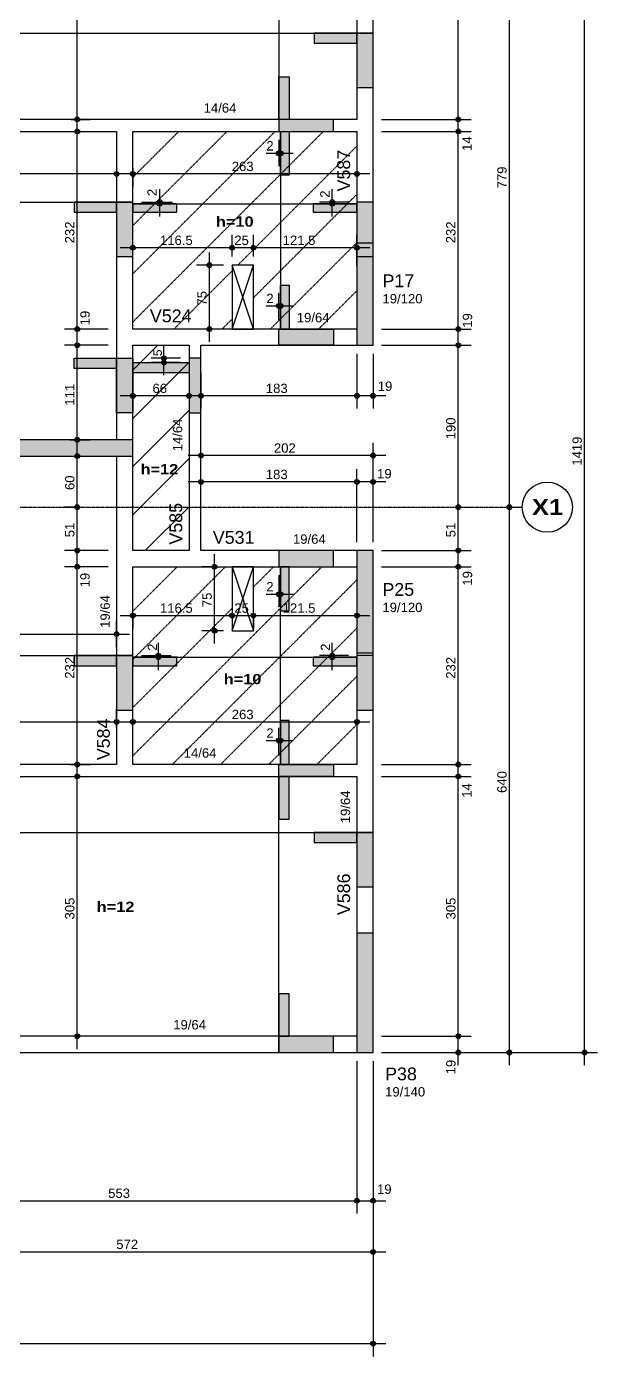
# Model space of a CAD drawing. Extents: x 0 to 7795, y 0 to 4205.
# Drawn here: x 4922 to 5592, y 1610 to 3171 of the extents above; entities that cross this region are included whole.
import ezdxf

# ---------------------------------------------------------------- set-up
doc = ezdxf.new("R2010")
doc.units = 0
doc.header["$MEASUREMENT"] = 0
doc.linetypes.add('ESTILO_TQS_0001', pattern=[1, 0.7, -0.3])
doc.linetypes.add('ESTILO_TQS_0007', pattern=[2.1, 1.5, -0.2, 0.2, -0.2])
for name, color, linetype in [('MTH-230', 1, 'CONTINUOUS'), ('MTH-COTAS7', 31, 'CONTINUOUS'), ('MTH-DIM-PILAR', 3, 'CONTINUOUS'), ('MTH-DIM-VIGA', 3, 'CONTINUOUS'), ('MTH-EIXO-214', 4, 'CONTINUOUS'), ('MTH-EIXO-215', 1, 'CONTINUOUS'), ('MTH-FACE-VIGA', 7, 'CONTINUOUS'), ('MTH-LINHA-SEÇÃO', 16, 'CONTINUOUS'), ('MTH-PILAR-SEGUE', 5, 'CONTINUOUS'), ('MTH-SIMB_COTA', 3, 'CONTINUOUS'), ('MTH-SOMBRA21', 150, 'CONTINUOUS'), ('MTH-SOMBRA25', 253, 'CONTINUOUS'), ('MTH-TIT1-VIGA', 5, 'CONTINUOUS'), ('MTH-TRACEJADO-216', 1, 'CONTINUOUS'), ('MTH-TXT-NEGRITO', 5, 'CONTINUOUS')]:
    doc.layers.add(name, color=color, linetype=linetype)
doc.styles.add('TQS_ARIAL', font='arial.ttf')
doc.styles.add('TQS_ARIAL_BLACK', font='ariblk.ttf')

msp = doc.modelspace()

# ---------------------------------------------------------------- linework, layer by layer
at = {"layer": 'MTH-230', "linetype": 'Continuous'}
for p, q in [((5163.011366, 2816.135401), (5188.011366, 2891.135401)), ((5188.011366, 2816.135401), (5163.011366, 2891.135401)), ((5163.011366, 2537.135499), (5188.011434, 2462.135499)), ((5163.011366, 2462.135499), (5188.011434, 2537.135498))]:
    msp.add_line(p, q, dxfattribs=at)
msp.add_circle((5532.930245, 2607.135465), 29.418879, dxfattribs=at)
at = {"layer": 'MTH-COTAS7', "linetype": 'Continuous'}
for p, q in [((5488.511366, 2592.135465), (5488.511366, 3401.1355)), ((5576.757106, 1952.135502), (5576.757106, 3401.1355)), ((4981.296887, 3047.1355), (4981.296887, 3382.135501)), ((5428.511366, 3047.1355), (5428.511366, 3382.135501)), ((5428.511366, 3033.1355), (5428.511366, 3077.1355)), ((4974.19331, 3062.1355), (4996.296887, 3062.1355)), ((4981.296887, 2801.135501), (4981.296887, 3063.1355)), ((5338.511366, 3062.1355), (5443.511366, 3062.1355)), ((5338.511366, 3062.1355), (5443.511366, 3062.1355)), ((5428.511366, 2801.135501), (5428.511366, 3063.1355)), ((4986.511364, 3048.1355), (4996.296887, 3048.1355)), ((5338.511366, 3048.1355), (5443.511366, 3048.1355)), ((5338.511366, 3048.1355), (5443.511366, 3048.1355)), ((5217.847112, 3038.1355), (5217.847112, 3007.3855)), ((5219.847112, 3038.1355), (5219.847112, 3007.3855)), ((5027.511361, 3012.568226), (5027.511361, 2983.232143)), ((5202.847112, 3022.3855), (5234.847112, 3022.3855)), ((5042.511361, 2998.232143), (4633.515894, 2998.232143)), ((5324.511366, 2998.232143), (5031.511362, 2998.232143)), ((5046.511362, 3005.209208), (5046.511362, 2983.232143)), ((5309.511366, 3006.466869), (5309.511366, 2983.232143)), ((5078.138256, 2948.230509), (5078.138256, 2980.230509)), ((5280.561057, 2948.230509), (5280.561057, 2980.230509)), ((5056.511362, 2965.230509), (5093.138256, 2965.230509)), ((5056.511362, 2963.230509), (5093.138256, 2963.230509)), ((5299.511366, 2965.230509), (5265.561057, 2965.230509)), ((5299.511366, 2963.230509), (5265.561057, 2963.230509)), ((5046.511362, 2911.230509), (5046.511362, 2926.533561)), ((5163.011364, 2901.135495), (5163.011364, 2926.533561)), ((5163.011364, 2901.135495), (5163.011364, 2926.533561)), ((5188.011378, 2901.135495), (5188.011378, 2926.533561)), ((5188.011378, 2901.135495), (5188.011378, 2926.533561)), ((5309.511366, 2890.565791), (5309.511366, 2926.533561)), ((5178.011364, 2911.533561), (5031.511362, 2911.533561)), ((5136.395649, 2801.135501), (5136.395649, 2906.135495)), ((5203.011378, 2911.533561), (5148.011364, 2911.533561)), ((5324.511366, 2911.533561), (5173.011378, 2911.533561)), ((5153.011364, 2891.135495), (5121.395649, 2891.135495)), ((5217.847112, 2826.135501), (5217.847112, 2858.280301)), ((5219.847112, 2826.135501), (5219.847112, 2858.280301)), ((5202.847112, 2843.280301), (5234.847112, 2843.280301)), ((4981.296887, 2782.135501), (4981.296887, 2831.135501)), ((5428.511366, 2782.135501), (5428.511366, 2831.135501)), ((5017.511362, 2816.135501), (4966.296887, 2816.135501)), ((5017.511362, 2816.135501), (4966.296887, 2816.135501)), ((4981.296887, 2671.135503), (4981.296887, 2812.135501)), ((5135.522991, 2816.135501), (5121.395649, 2816.135501)), ((5338.511366, 2816.135501), (5443.511366, 2816.135501)), ((5338.511366, 2816.135501), (5443.511366, 2816.135501)), ((5428.511366, 2592.135465), (5428.511366, 2812.135501)), ((5017.511362, 2797.135501), (4966.296887, 2797.135501)), ((5017.511362, 2797.135501), (4966.296887, 2797.135501)), ((5083.072998, 2761.912697), (5083.072998, 2796.912697)), ((5338.511366, 2797.135501), (5443.511366, 2797.135501)), ((5338.511366, 2797.135501), (5443.511366, 2797.135501)), ((5102.511366, 2781.912697), (5068.072998, 2781.912697)), ((5309.511366, 2787.135501), (5309.511366, 2722.75702)), ((5328.511366, 2787.135501), (5328.511366, 2722.75702)), ((5102.511366, 2776.912697), (5068.072998, 2776.912697)), ((5126.511366, 2764.81614), (5126.511366, 2722.75702)), ((5309.511366, 2777.135501), (5309.511366, 2722.75702)), ((5127.511366, 2737.75702), (5031.511362, 2737.75702)), ((5046.511362, 2737.846859), (5046.511362, 2722.75702)), ((5324.511366, 2737.75702), (5111.511366, 2737.75702)), ((5112.511366, 2740.018856), (5112.511366, 2722.75702)), ((5343.511366, 2737.75702), (5294.511366, 2737.75702)), ((4972.576889, 2686.135503), (4996.296887, 2686.135503)), ((4981.296887, 2592.135465), (4981.296887, 2682.135503)), ((5126.511366, 2661.744112), (5126.511366, 2682.734436)), ((5328.511366, 2576.135501), (5328.511366, 2682.734436)), ((4972.742951, 2667.135503), (4996.296887, 2667.135503)), ((5343.511366, 2667.734436), (5111.511366, 2667.734436)), ((5126.511366, 2617.135465), (5126.511366, 2651.744112)), ((5309.511366, 2576.135501), (5309.511366, 2651.744112)), ((5309.511366, 2566.135501), (5309.511366, 2651.744112)), ((5328.511366, 2566.135501), (5328.511366, 2651.744112)), ((4981.296887, 2541.135501), (4981.296887, 2622.135465)), ((5324.511366, 2636.744112), (5111.511366, 2636.744112)), ((5343.511366, 2636.744112), (5294.511366, 2636.744112)), ((5428.511366, 2541.135501), (5428.511366, 2622.135465)), ((5488.511366, 1952.135502), (5488.511366, 2622.135465)), ((4984.173146, 2607.135465), (4966.296887, 2607.135465)), ((4984.173146, 2607.135465), (4966.296887, 2607.135465)), ((5429.759404, 2607.135465), (5443.511366, 2607.135465)), ((5429.759404, 2607.135465), (5443.511366, 2607.135465)), ((5489.759404, 2607.135465), (5503.511366, 2607.135465)), ((5490.732468, 2607.135465), (5503.511366, 2607.135465)), ((4981.296887, 2522.135501), (4981.296887, 2571.135501)), ((5428.511366, 2522.135501), (5428.511366, 2571.135501)), ((5017.511362, 2556.135501), (4966.296887, 2556.135501)), ((5017.511362, 2556.135501), (4966.296887, 2556.135501)), ((4981.296887, 2290.135499), (4981.296887, 2552.135501)), ((5142.458234, 2447.135499), (5142.458234, 2552.135501)), ((5338.511366, 2556.135501), (5443.511366, 2556.135501)), ((5338.511366, 2556.135501), (5443.511366, 2556.135501)), ((5428.511366, 2290.135499), (5428.511366, 2552.135501)), ((5017.511362, 2537.135501), (4966.296887, 2537.135501)), ((5017.511362, 2537.135501), (4966.296887, 2537.135501)), ((5139.984676, 2537.135501), (5127.458234, 2537.135501)), ((5338.511366, 2537.135501), (5443.511366, 2537.135501)), ((5338.511366, 2537.135501), (5443.511366, 2537.135501)), ((5217.847112, 2527.135501), (5217.847112, 2489.958102)), ((5219.847112, 2527.135501), (5219.847112, 2489.958102)), ((5202.847112, 2504.958102), (5234.847112, 2504.958102)), ((5163.011366, 2489.635499), (5163.011366, 2464.851799)), ((5163.011366, 2489.635499), (5163.011366, 2464.851799)), ((5309.511366, 2482.843499), (5309.511366, 2464.851799)), ((5027.511361, 2442.991494), (5027.511361, 2473.127822)), ((5031.511361, 2479.851799), (5178.011366, 2479.851799)), ((5046.511361, 2478.932403), (5046.511361, 2464.851799)), ((5148.011366, 2479.851799), (5203.011434, 2479.851799)), ((5173.011434, 2479.851799), (5324.511366, 2479.851799)), ((5188.011434, 2478.486152), (5188.011434, 2464.851799)), ((5188.011434, 2478.486152), (5188.011434, 2464.851799)), ((4741.511366, 2458.127822), (5042.511361, 2458.127822)), ((5153.011366, 2462.135499), (5127.458234, 2462.135499)), ((5076.497581, 2415.991494), (5076.497581, 2447.991494)), ((5280.55926, 2415.991494), (5280.55926, 2447.991494)), ((5056.511361, 2432.991494), (5091.497581, 2432.991494)), ((5056.511362, 2430.991494), (5091.497581, 2430.991494)), ((5299.511366, 2432.991494), (5265.55926, 2432.991494)), ((5299.511366, 2430.991494), (5265.55926, 2430.991494)), ((5027.511361, 2348.493296), (5027.511361, 2370.038858)), ((5046.511361, 2347.971278), (5046.511361, 2370.038858)), ((5309.511366, 2358.991494), (5309.511366, 2340.038858)), ((4633.515894, 2355.038858), (5042.511361, 2355.038858)), ((5031.511361, 2355.038858), (5324.511366, 2355.038858)), ((5217.847112, 2315.135501), (5217.847112, 2348.135745)), ((5219.847112, 2315.135501), (5219.847112, 2348.135745)), ((5202.847112, 2333.135745), (5234.847112, 2333.135745)), ((5428.511366, 2276.135499), (5428.511366, 2320.135499)), ((4972.788171, 2305.135499), (4996.296887, 2305.135499)), ((4981.296887, 1971.135501), (4981.296887, 2306.135499)), ((5338.511366, 2305.135499), (5443.511366, 2305.135499)), ((5338.511366, 2305.135499), (5443.511366, 2305.135499)), ((5428.511366, 1971.135501), (5428.511366, 2306.135499)), ((5338.511366, 2291.135499), (5443.511366, 2291.135499)), ((5338.511366, 2291.135499), (5443.511366, 2291.135499)), ((5428.511366, 1952.135502), (5428.511366, 2001.135501)), ((5338.511366, 1986.135501), (5443.511366, 1986.135501)), ((5338.511366, 1986.135501), (5443.511366, 1986.135501)), ((5338.511366, 1967.135502), (5443.511366, 1967.135502)), ((5338.511366, 1967.135502), (5503.511366, 1967.135502)), ((5338.511366, 1967.135502), (5591.757106, 1967.135502)), ((5309.511366, 1957.135501), (5309.511366, 1778.135501)), ((5309.511366, 1957.135501), (5309.511366, 1778.135501)), ((5328.511366, 1957.135502), (5328.511366, 1778.135501)), ((5328.511366, 1957.135502), (5328.511366, 1718.135501)), ((5328.511366, 1947.135502), (5328.511366, 1610.451785)), ((4741.511366, 1793.135501), (5324.511366, 1793.135501)), ((5294.511366, 1793.135501), (5343.511366, 1793.135501)), ((4741.511366, 1733.135501), (5343.511366, 1733.135501)), ((561.511366, 1625.451785), (5343.511366, 1625.451785))]:
    msp.add_line(p, q, dxfattribs=at)
at = {"layer": 'MTH-EIXO-214', "linetype": 'ESTILO_TQS_0007'}
msp.add_line((401.511366, 2607.135465), (5503.511366, 2607.135465), dxfattribs=at)
at = {"layer": 'MTH-EIXO-215', "linetype": 'Continuous'}
for p, q in [((5046.511361, 2767.898812), (5075.74805, 2797.135501)), ((5046.511361, 2711.330269), (5112.511366, 2777.330274)), ((5046.511361, 2654.761727), (5112.511366, 2720.761732)), ((5046.511361, 2598.193184), (5112.511366, 2664.193189)), ((5061.02222, 2556.135501), (5112.511366, 2607.624647))]:
    msp.add_line(p, q, dxfattribs=at)
at = {"layer": 'MTH-FACE-VIGA', "linetype": 'Continuous'}
for points in [[(5309.511366, 3246.1355), (5309.511366, 3062.1355)], [(5328.511366, 3055.1355), (5328.511366, 3246.1355)], [(5309.511366, 3062.1355), (4648.515894, 3062.1355)], [(4629.515894, 3048.1355), (4925.511366, 3048.1355)], [(4925.511366, 3048.1355), (5027.511361, 3048.1355)], [(5027.511361, 3048.1355), (5027.511361, 2806.635501)], [(5046.511361, 2816.135501), (5046.511361, 3048.1355)], [(5046.511361, 3048.1355), (5309.511366, 3048.1355)], [(5309.511366, 3048.1355), (5309.511366, 2917.135501)], [(5328.511366, 2917.135501), (5328.511366, 3055.1355)], [(5163.011366, 2816.135401), (5188.011366, 2816.135401), (5188.011366, 2891.135401), (5163.011366, 2891.135401), (5163.011366, 2816.135401)], [(5119.511366, 2816.135501), (5046.511361, 2816.135501)], [(5309.511366, 2816.135501), (5119.511366, 2816.135501)], [(5027.511361, 2806.635501), (5027.511361, 2686.1355)], [(5046.511361, 2797.135501), (5112.511366, 2797.135501)], [(5046.511361, 2686.1355), (5046.511361, 2797.135501)], [(5112.511366, 2797.135501), (5112.511366, 2556.135501)], [(5126.511366, 2797.135501), (5309.511366, 2797.135501)], [(5126.511366, 2556.135501), (5126.511366, 2797.135501)], [(5027.511361, 2667.1355), (5027.511361, 2546.635501)], [(5046.511361, 2556.135501), (5046.511361, 2667.1355)], [(5027.511361, 2546.635501), (5027.511361, 2305.135499)], [(5112.511366, 2556.135501), (5046.511361, 2556.135501)], [(5309.511366, 2556.135501), (5126.511366, 2556.135501)], [(5046.511361, 2537.135501), (5119.511366, 2537.135501)], [(5046.511361, 2305.135499), (5046.511361, 2537.135501)], [(5119.511366, 2537.135501), (5309.511366, 2537.135501)], [(5163.011366, 2537.135499), (5163.011366, 2462.135499), (5188.011434, 2462.135499), (5188.011434, 2537.135498), (5163.011366, 2537.135499)], [(5309.511366, 2436.135501), (5309.511366, 2305.135499)], [(5328.511366, 2298.135499), (5328.511366, 2436.135501)], [(4925.511366, 2305.135499), (4629.515894, 2305.135499)], [(5027.511361, 2305.135499), (4925.511366, 2305.135499)], [(5309.511366, 2305.135499), (5046.511361, 2305.135499)], [(5328.511366, 2107.135502), (5328.511366, 2298.135499)], [(4648.515894, 2291.135499), (5309.511366, 2291.135499)], [(5309.511366, 2291.135499), (5309.511366, 2107.135502)], [(5309.511366, 1986.135501), (4648.515894, 1986.135501)], [(4648.511365, 1967.135501), (4925.511366, 1967.135501)], [(4925.511366, 1967.135501), (5309.511366, 1967.135501)]]:
    msp.add_lwpolyline(points, dxfattribs=at)
at = {"layer": 'MTH-LINHA-SEÇÃO', "linetype": 'Continuous'}
for p, q in [((5217.847112, 3386.135501), (5217.847112, 3048.1355)), ((4354.512171, 3163.511837), (5328.511366, 3163.511837)), ((5219.847112, 3048.1355), (5219.847112, 2816.135501)), ((4304.512172, 2965.230509), (5046.511362, 2965.230509)), ((5046.511362, 2963.230509), (5309.511366, 2963.230509)), ((5219.847112, 2305.135501), (5219.847112, 2537.135501)), ((4304.512172, 2432.991494), (5046.511362, 2432.991494)), ((5046.511362, 2430.991494), (5309.511366, 2430.991494)), ((5217.847112, 1967.135501), (5217.847112, 2305.135501)), ((4354.512171, 2225.492328), (5328.511366, 2225.492328))]:
    msp.add_line(p, q, dxfattribs=at)
for points in [[(5309.511366, 3163.511837), (5259.511366, 3163.511837), (5259.511366, 3151.511837), (5309.511366, 3151.511837), (5309.511366, 3163.511837)], [(5328.511366, 3163.511837), (5309.511366, 3163.511837), (5309.511366, 3099.511837), (5328.511366, 3099.511837), (5328.511366, 3163.511837)], [(5217.847112, 3062.1355), (5217.847112, 3112.1355), (5229.847112, 3112.1355), (5229.847112, 3062.1355), (5217.847112, 3062.1355)], [(5281.847112, 3062.1355), (5217.847112, 3062.1355), (5217.847112, 3048.1355), (5281.847112, 3048.1355), (5281.847112, 3062.1355)], [(5219.847112, 2996.6355), (5219.847112, 3048.1355), (5229.847112, 3048.1355), (5229.847112, 2996.6355), (5219.847112, 2996.6355)], [(5027.511362, 2965.230509), (4977.511362, 2965.230509), (4977.511362, 2953.230509), (5027.511362, 2953.230509), (5027.511362, 2965.230509)], [(5046.511362, 2965.230509), (5027.511362, 2965.230509), (5027.511362, 2901.230509), (5046.511362, 2901.230509), (5046.511362, 2965.230509)], [(5098.011362, 2963.230509), (5046.511362, 2963.230509), (5046.511362, 2953.230509), (5098.011362, 2953.230509), (5098.011362, 2963.230509)], [(5309.511366, 2963.230509), (5258.011366, 2963.230509), (5258.011366, 2953.230509), (5309.511366, 2953.230509), (5309.511366, 2963.230509)], [(5328.511366, 2965.230509), (5309.511366, 2965.230509), (5309.511366, 2901.230509), (5328.511366, 2901.230509), (5328.511366, 2965.230509)], [(5219.847112, 2816.135501), (5219.847112, 2867.635501), (5229.847112, 2867.635501), (5229.847112, 2816.135501), (5219.847112, 2816.135501)], [(5217.847112, 2797.135501), (5217.847112, 2816.135501), (5281.847112, 2816.135501), (5281.847112, 2797.135501), (5217.847112, 2797.135501)], [(4977.511361, 2781.912697), (5027.511361, 2781.912697), (5027.511361, 2769.912697), (4977.511361, 2769.912697), (4977.511361, 2781.912697)], [(5027.511361, 2781.912697), (5046.511361, 2781.912697), (5046.511361, 2717.912697), (5027.511361, 2717.912697), (5027.511361, 2781.912697)], [(5126.511361, 2717.912697), (5126.511361, 2781.912697), (5112.511361, 2781.912697), (5112.511361, 2717.912697), (5126.511361, 2717.912697)], [(5046.511361, 2776.912697), (5112.511361, 2776.912697), (5112.511361, 2764.912697), (5046.511361, 2764.912697), (5046.511361, 2776.912697)], [(5217.847112, 2556.135501), (5217.847112, 2537.135501), (5281.847112, 2537.135501), (5281.847112, 2556.135501), (5217.847112, 2556.135501)], [(5219.847112, 2537.135501), (5219.847112, 2485.635501), (5229.847112, 2485.635501), (5229.847112, 2537.135501), (5219.847112, 2537.135501)], [(5027.511362, 2432.991494), (4977.511362, 2432.991494), (4977.511362, 2420.991494), (5027.511362, 2420.991494), (5027.511362, 2432.991494)], [(5046.511362, 2432.991494), (5027.511362, 2432.991494), (5027.511362, 2368.991494), (5046.511362, 2368.991494), (5046.511362, 2432.991494)], [(5098.011362, 2430.991494), (5046.511362, 2430.991494), (5046.511362, 2420.991494), (5098.011362, 2420.991494), (5098.011362, 2430.991494)], [(5309.511366, 2430.991494), (5258.011366, 2430.991494), (5258.011366, 2420.991494), (5309.511366, 2420.991494), (5309.511366, 2430.991494)], [(5328.511366, 2432.991494), (5309.511366, 2432.991494), (5309.511366, 2368.991494), (5328.511366, 2368.991494), (5328.511366, 2432.991494)], [(5219.847112, 2356.635501), (5219.847112, 2305.135501), (5229.847112, 2305.135501), (5229.847112, 2356.635501), (5219.847112, 2356.635501)], [(5281.847112, 2291.135501), (5217.847112, 2291.135501), (5217.847112, 2305.135501), (5281.847112, 2305.135501), (5281.847112, 2291.135501)], [(5217.847112, 2291.135501), (5217.847112, 2241.135501), (5229.847112, 2241.135501), (5229.847112, 2291.135501), (5217.847112, 2291.135501)], [(5309.511366, 2225.492328), (5259.511366, 2225.492328), (5259.511366, 2213.492328), (5309.511366, 2213.492328), (5309.511366, 2225.492328)], [(5328.511366, 2225.492328), (5309.511366, 2225.492328), (5309.511366, 2161.492328), (5328.511366, 2161.492328), (5328.511366, 2225.492328)], [(5217.847112, 2036.135501), (5217.847112, 1986.135501), (5229.847112, 1986.135501), (5229.847112, 2036.135501), (5217.847112, 2036.135501)], [(5217.847112, 1986.135501), (5217.847112, 1967.135501), (5281.847112, 1967.135501), (5281.847112, 1986.135501), (5217.847112, 1986.135501)]]:
    msp.add_lwpolyline(points, dxfattribs=at)
at = {"layer": 'MTH-PILAR-SEGUE', "linetype": 'Continuous'}
for points in [[(5309.511366, 2797.135501), (5328.511366, 2797.135501), (5328.511366, 2917.135501), (5309.511366, 2917.135501), (5309.511366, 2797.135501)], [(5046.511366, 2667.1355), (5046.511366, 2686.1355), (4806.511366, 2686.1355), (4806.511366, 2667.1355), (5046.511366, 2667.1355)], [(5309.511366, 2436.135501), (5328.511366, 2436.135501), (5328.511366, 2556.135501), (5309.511366, 2556.135501), (5309.511366, 2436.135501)], [(5309.511366, 1967.135502), (5328.511366, 1967.135502), (5328.511366, 2107.135502), (5309.511366, 2107.135502), (5309.511366, 1967.135502)]]:
    msp.add_lwpolyline(points, dxfattribs=at)
at = {"layer": 'MTH-SIMB_COTA', "linetype": 'Continuous'}
for centre, radius in [((4981.296887, 3062.1355), 2.8), ((4981.296887, 3062.1355), 1.4), ((5428.511366, 3062.1355), 2.8), ((5428.511366, 3062.1355), 2.8), ((5428.511366, 3062.1355), 1.4), ((5428.511366, 3062.1355), 1.4), ((4981.296887, 3048.1355), 2.8), ((4981.296887, 3048.1355), 1.4), ((5428.511366, 3048.1355), 2.8), ((5428.511366, 3048.1355), 2.8), ((5428.511366, 3048.1355), 1.4), ((5428.511366, 3048.1355), 1.4), ((5217.847112, 3022.3855), 2.8), ((5217.847112, 3022.3855), 1.4), ((5219.847112, 3022.3855), 2.8), ((5219.847112, 3022.3855), 1.4), ((5027.511361, 2998.232143), 2.8), ((5027.511361, 2998.232143), 1.4), ((5046.511362, 2998.232143), 2.8), ((5046.511362, 2998.232143), 1.4), ((5309.511366, 2998.232143), 2.8), ((5309.511366, 2998.232143), 1.4), ((5078.138256, 2965.230509), 2.8), ((5078.138256, 2963.230509), 2.8), ((5078.138256, 2965.230509), 1.4), ((5280.561057, 2965.230509), 2.8), ((5280.561057, 2963.230509), 2.8), ((5280.561057, 2965.230509), 1.4), ((5078.138256, 2963.230509), 1.4), ((5280.561057, 2963.230509), 1.4), ((5046.511362, 2911.533561), 2.8), ((5046.511362, 2911.533561), 1.4), ((5163.011364, 2911.533561), 2.8), ((5163.011364, 2911.533561), 2.8), ((5163.011364, 2911.533561), 1.4), ((5163.011364, 2911.533561), 1.4), ((5188.011378, 2911.533561), 2.8), ((5188.011378, 2911.533561), 2.8), ((5188.011378, 2911.533561), 1.4), ((5188.011378, 2911.533561), 1.4), ((5309.511366, 2911.533561), 2.8), ((5309.511366, 2911.533561), 1.4), ((5136.395649, 2891.135495), 2.8), ((5136.395649, 2891.135495), 1.4), ((5217.847112, 2843.280301), 2.8), ((5217.847112, 2843.280301), 1.4), ((5219.847112, 2843.280301), 2.8), ((5219.847112, 2843.280301), 1.4), ((4981.296887, 2816.135501), 2.8), ((4981.296887, 2816.135501), 2.8), ((4981.296887, 2816.135501), 1.4), ((4981.296887, 2816.135501), 1.4), ((5136.395649, 2816.135501), 2.8), ((5136.395649, 2816.135501), 1.4), ((5428.511366, 2816.135501), 2.8), ((5428.511366, 2816.135501), 2.8), ((5428.511366, 2816.135501), 1.4), ((5428.511366, 2816.135501), 1.4), ((4981.296887, 2797.135501), 2.8), ((4981.296887, 2797.135501), 2.8), ((4981.296887, 2797.135501), 1.4), ((4981.296887, 2797.135501), 1.4), ((5428.511366, 2797.135501), 2.8), ((5428.511366, 2797.135501), 2.8), ((5428.511366, 2797.135501), 1.4), ((5428.511366, 2797.135501), 1.4), ((5083.072998, 2781.912697), 2.8), ((5083.072998, 2776.912697), 2.8), ((5083.072998, 2781.912697), 1.4), ((5083.072998, 2776.912697), 1.4), ((5046.511362, 2737.75702), 2.8), ((5046.511362, 2737.75702), 1.4), ((5112.511366, 2737.75702), 2.8), ((5112.511366, 2737.75702), 1.4), ((5126.511366, 2737.75702), 2.8), ((5126.511366, 2737.75702), 1.4), ((5309.511366, 2737.75702), 2.8), ((5309.511366, 2737.75702), 2.8), ((5309.511366, 2737.75702), 1.4), ((5309.511366, 2737.75702), 1.4), ((5328.511366, 2737.75702), 2.8), ((5328.511366, 2737.75702), 1.4), ((4981.296887, 2686.135503), 2.8), ((4981.296887, 2686.135503), 1.4), ((4981.296887, 2667.135503), 2.8), ((5126.511366, 2667.734436), 2.8), ((5126.511366, 2667.734436), 1.4), ((5328.511366, 2667.734436), 2.8), ((5328.511366, 2667.734436), 1.4), ((4981.296887, 2667.135503), 1.4), ((5126.511366, 2636.744112), 2.8), ((5126.511366, 2636.744112), 1.4), ((5309.511366, 2636.744112), 2.8), ((5309.511366, 2636.744112), 2.8), ((5309.511366, 2636.744112), 1.4), ((5309.511366, 2636.744112), 1.4), ((5328.511366, 2636.744112), 2.8), ((5328.511366, 2636.744112), 1.4), ((4981.296887, 2607.135465), 2.8), ((4981.296887, 2607.135465), 2.8), ((4981.296887, 2607.135465), 1.4), ((4981.296887, 2607.135465), 1.4), ((5428.511366, 2607.135465), 2.8), ((5428.511366, 2607.135465), 2.8), ((5428.511366, 2607.135465), 1.4), ((5428.511366, 2607.135465), 1.4), ((5488.511366, 2607.135465), 2.8), ((5488.511366, 2607.135465), 2.8), ((5488.511366, 2607.135465), 1.4), ((5488.511366, 2607.135465), 1.4), ((4981.296887, 2556.135501), 2.8), ((4981.296887, 2556.135501), 2.8), ((4981.296887, 2556.135501), 1.4), ((4981.296887, 2556.135501), 1.4), ((5428.511366, 2556.135501), 2.8), ((5428.511366, 2556.135501), 2.8), ((5428.511366, 2556.135501), 1.4), ((5428.511366, 2556.135501), 1.4), ((4981.296887, 2537.135501), 2.8), ((4981.296887, 2537.135501), 2.8), ((4981.296887, 2537.135501), 1.4), ((4981.296887, 2537.135501), 1.4), ((5142.458234, 2537.135501), 2.8), ((5142.458234, 2537.135501), 1.4), ((5428.511366, 2537.135501), 2.8), ((5428.511366, 2537.135501), 2.8), ((5428.511366, 2537.135501), 1.4), ((5428.511366, 2537.135501), 1.4), ((5217.847112, 2504.958102), 2.8), ((5217.847112, 2504.958102), 1.4), ((5219.847112, 2504.958102), 2.8), ((5219.847112, 2504.958102), 1.4), ((5046.511361, 2479.851799), 2.8), ((5163.011366, 2479.851799), 2.8), ((5163.011366, 2479.851799), 2.8), ((5188.011434, 2479.851799), 2.8), ((5188.011434, 2479.851799), 2.8), ((5309.511366, 2479.851799), 2.8), ((5046.511361, 2479.851799), 1.4), ((5163.011366, 2479.851799), 1.4), ((5163.011366, 2479.851799), 1.4), ((5188.011434, 2479.851799), 1.4), ((5188.011434, 2479.851799), 1.4), ((5309.511366, 2479.851799), 1.4), ((5027.511361, 2458.127822), 2.8), ((5027.511361, 2458.127822), 1.4), ((5142.458234, 2462.135499), 2.8), ((5142.458234, 2462.135499), 1.4), ((5076.497581, 2432.991494), 2.8), ((5280.55926, 2432.991494), 2.8), ((5076.497581, 2430.991494), 2.8), ((5076.497581, 2432.991494), 1.4), ((5076.497581, 2430.991494), 1.4), ((5280.55926, 2430.991494), 2.8), ((5280.55926, 2432.991494), 1.4), ((5280.55926, 2430.991494), 1.4), ((5027.511361, 2355.038858), 2.8), ((5046.511361, 2355.038858), 2.8), ((5309.511366, 2355.038858), 2.8), ((5027.511361, 2355.038858), 1.4), ((5046.511361, 2355.038858), 1.4), ((5309.511366, 2355.038858), 1.4), ((5217.847112, 2333.135745), 2.8), ((5217.847112, 2333.135745), 1.4), ((5219.847112, 2333.135745), 2.8), ((5219.847112, 2333.135745), 1.4), ((4981.296887, 2305.135499), 2.8), ((4981.296887, 2305.135499), 1.4), ((5428.511366, 2305.135499), 2.8), ((5428.511366, 2305.135499), 2.8), ((5428.511366, 2305.135499), 1.4), ((5428.511366, 2305.135499), 1.4), ((4981.296887, 2291.135499), 2.8), ((4981.296887, 2291.135499), 1.4), ((5428.511366, 2291.135499), 2.8), ((5428.511366, 2291.135499), 2.8), ((5428.511366, 2291.135499), 1.4), ((5428.511366, 2291.135499), 1.4), ((4981.296887, 1986.135501), 2.8), ((4981.296887, 1986.135501), 1.4), ((5428.511366, 1986.135501), 2.8), ((5428.511366, 1986.135501), 2.8), ((5428.511366, 1986.135501), 1.4), ((5428.511366, 1986.135501), 1.4), ((5428.511366, 1967.135502), 2.8), ((5428.511366, 1967.135502), 1.4), ((5488.511366, 1967.135502), 2.8), ((5488.511366, 1967.135502), 1.4), ((5576.757106, 1967.135502), 2.8), ((5576.757106, 1967.135502), 1.4), ((5309.511366, 1793.135501), 2.8), ((5309.511366, 1793.135501), 2.8), ((5328.511366, 1793.135501), 2.8), ((5309.511366, 1793.135501), 1.4), ((5309.511366, 1793.135501), 1.4), ((5328.511366, 1793.135501), 1.4), ((5328.511366, 1733.135501), 2.8), ((5328.511366, 1733.135501), 1.4), ((5328.511366, 1625.451785), 2.8), ((5328.511366, 1625.451785), 1.4)]:
    msp.add_circle(centre, radius, dxfattribs=at)
at = {"layer": 'MTH-SOMBRA21', "linetype": 'Continuous'}
for points in [[(5309.511366, 3163.511837), (5259.511366, 3163.511837), (5259.511366, 3151.511837)], [(5309.511366, 3163.511837), (5259.511366, 3151.511837), (5309.511366, 3151.511837)], [(5328.511366, 3163.511837), (5309.511366, 3163.511837), (5309.511366, 3099.511837)], [(5328.511366, 3163.511837), (5309.511366, 3099.511837), (5328.511366, 3099.511837)], [(5309.511366, 3163.511837), (5309.511366, 3151.511837), (5309.511366, 3163.511837)], [(5328.511366, 3163.511837), (5328.511366, 3099.511837), (5328.511366, 3163.511837)], [(5217.847112, 3062.1355), (5217.847112, 3112.1355), (5229.847112, 3112.1355)], [(5217.847112, 3062.1355), (5229.847112, 3112.1355), (5229.847112, 3062.1355)], [(5217.847112, 3062.1355), (5229.847112, 3062.1355), (5217.847112, 3062.1355)], [(5281.847112, 3062.1355), (5217.847112, 3062.1355), (5217.847112, 3048.1355)], [(5281.847112, 3062.1355), (5217.847112, 3048.1355), (5281.847112, 3048.1355)], [(5281.847112, 3062.1355), (5281.847112, 3048.1355), (5281.847112, 3062.1355)], [(5219.847112, 2996.6355), (5219.847112, 3048.1355), (5229.847112, 3048.1355)], [(5219.847112, 2996.6355), (5229.847112, 3048.1355), (5229.847112, 2996.6355)], [(5219.847112, 2996.6355), (5229.847112, 2996.6355), (5219.847112, 2996.6355)], [(5027.511362, 2965.230509), (4977.511362, 2965.230509), (4977.511362, 2953.230509)], [(5027.511362, 2965.230509), (4977.511362, 2953.230509), (5027.511362, 2953.230509)], [(5046.511362, 2965.230509), (5027.511362, 2965.230509), (5027.511362, 2901.230509)], [(5046.511362, 2965.230509), (5027.511362, 2901.230509), (5046.511362, 2901.230509)], [(5027.511362, 2965.230509), (5027.511362, 2953.230509), (5027.511362, 2965.230509)], [(5046.511362, 2965.230509), (5046.511362, 2901.230509), (5046.511362, 2965.230509)], [(5098.011362, 2963.230509), (5046.511362, 2963.230509), (5046.511362, 2953.230509)], [(5098.011362, 2963.230509), (5046.511362, 2953.230509), (5098.011362, 2953.230509)], [(5098.011362, 2963.230509), (5098.011362, 2953.230509), (5098.011362, 2963.230509)], [(5309.511366, 2963.230509), (5258.011366, 2963.230509), (5258.011366, 2953.230509)], [(5309.511366, 2963.230509), (5258.011366, 2953.230509), (5309.511366, 2953.230509)], [(5328.511366, 2965.230509), (5309.511366, 2965.230509), (5309.511366, 2901.230509)], [(5328.511366, 2965.230509), (5309.511366, 2901.230509), (5328.511366, 2901.230509)], [(5309.511366, 2963.230509), (5309.511366, 2953.230509), (5309.511366, 2963.230509)], [(5328.511366, 2965.230509), (5328.511366, 2901.230509), (5328.511366, 2965.230509)], [(5219.847112, 2816.135501), (5219.847112, 2867.635501), (5229.847112, 2867.635501)], [(5219.847112, 2816.135501), (5229.847112, 2867.635501), (5229.847112, 2816.135501)], [(5217.847112, 2797.135501), (5217.847112, 2816.135501), (5281.847112, 2816.135501)], [(5217.847112, 2797.135501), (5281.847112, 2816.135501), (5281.847112, 2797.135501)], [(5219.847112, 2816.135501), (5229.847112, 2816.135501), (5219.847112, 2816.135501)], [(5217.847112, 2797.135501), (5281.847112, 2797.135501), (5217.847112, 2797.135501)], [(4977.511361, 2781.912697), (5027.511361, 2781.912697), (5027.511361, 2769.912697)], [(4977.511361, 2781.912697), (5027.511361, 2769.912697), (4977.511361, 2769.912697)], [(4977.511361, 2781.912697), (4977.511361, 2769.912697), (4977.511361, 2781.912697)], [(5027.511361, 2781.912697), (5046.511361, 2781.912697), (5046.511361, 2717.912697)], [(5027.511361, 2781.912697), (5046.511361, 2717.912697), (5027.511361, 2717.912697)], [(5027.511361, 2781.912697), (5027.511361, 2717.912697), (5027.511361, 2781.912697)], [(5126.511361, 2717.912697), (5126.511361, 2781.912697), (5112.511361, 2781.912697)], [(5126.511361, 2717.912697), (5112.511361, 2781.912697), (5112.511361, 2717.912697)], [(5046.511361, 2776.912697), (5112.511361, 2776.912697), (5112.511361, 2764.912697)], [(5046.511361, 2776.912697), (5112.511361, 2764.912697), (5046.511361, 2764.912697)], [(5046.511361, 2776.912697), (5046.511361, 2764.912697), (5046.511361, 2776.912697)], [(5126.511361, 2717.912697), (5112.511361, 2717.912697), (5126.511361, 2717.912697)], [(5217.847112, 2556.135501), (5217.847112, 2537.135501), (5281.847112, 2537.135501)], [(5217.847112, 2556.135501), (5281.847112, 2537.135501), (5281.847112, 2556.135501)], [(5217.847112, 2556.135501), (5281.847112, 2556.135501), (5217.847112, 2556.135501)], [(5219.847112, 2537.135501), (5219.847112, 2485.635501), (5229.847112, 2485.635501)], [(5219.847112, 2537.135501), (5229.847112, 2485.635501), (5229.847112, 2537.135501)], [(5219.847112, 2537.135501), (5229.847112, 2537.135501), (5219.847112, 2537.135501)], [(5027.511362, 2432.991494), (4977.511362, 2432.991494), (4977.511362, 2420.991494)], [(5027.511362, 2432.991494), (4977.511362, 2420.991494), (5027.511362, 2420.991494)], [(5046.511362, 2432.991494), (5027.511362, 2432.991494), (5027.511362, 2368.991494)], [(5046.511362, 2432.991494), (5027.511362, 2368.991494), (5046.511362, 2368.991494)], [(5027.511362, 2432.991494), (5027.511362, 2420.991494), (5027.511362, 2432.991494)], [(5046.511362, 2432.991494), (5046.511362, 2368.991494), (5046.511362, 2432.991494)], [(5098.011362, 2430.991494), (5046.511362, 2430.991494), (5046.511362, 2420.991494)], [(5098.011362, 2430.991494), (5046.511362, 2420.991494), (5098.011362, 2420.991494)], [(5098.011362, 2430.991494), (5098.011362, 2420.991494), (5098.011362, 2430.991494)], [(5309.511366, 2430.991494), (5258.011366, 2430.991494), (5258.011366, 2420.991494)], [(5309.511366, 2430.991494), (5258.011366, 2420.991494), (5309.511366, 2420.991494)], [(5328.511366, 2432.991494), (5309.511366, 2432.991494), (5309.511366, 2368.991494)], [(5328.511366, 2432.991494), (5309.511366, 2368.991494), (5328.511366, 2368.991494)], [(5309.511366, 2430.991494), (5309.511366, 2420.991494), (5309.511366, 2430.991494)], [(5328.511366, 2432.991494), (5328.511366, 2368.991494), (5328.511366, 2432.991494)], [(5219.847112, 2356.635501), (5219.847112, 2305.135501), (5229.847112, 2305.135501)], [(5219.847112, 2356.635501), (5229.847112, 2305.135501), (5229.847112, 2356.635501)], [(5219.847112, 2356.635501), (5229.847112, 2356.635501), (5219.847112, 2356.635501)], [(5281.847112, 2291.135501), (5217.847112, 2291.135501), (5217.847112, 2305.135501)], [(5281.847112, 2291.135501), (5217.847112, 2305.135501), (5281.847112, 2305.135501)], [(5281.847112, 2291.135501), (5281.847112, 2305.135501), (5281.847112, 2291.135501)], [(5217.847112, 2291.135501), (5217.847112, 2241.135501), (5229.847112, 2241.135501)], [(5217.847112, 2291.135501), (5229.847112, 2241.135501), (5229.847112, 2291.135501)], [(5217.847112, 2291.135501), (5229.847112, 2291.135501), (5217.847112, 2291.135501)], [(5309.511366, 2225.492328), (5259.511366, 2225.492328), (5259.511366, 2213.492328)], [(5309.511366, 2225.492328), (5259.511366, 2213.492328), (5309.511366, 2213.492328)], [(5328.511366, 2225.492328), (5309.511366, 2225.492328), (5309.511366, 2161.492328)], [(5328.511366, 2225.492328), (5309.511366, 2161.492328), (5328.511366, 2161.492328)], [(5309.511366, 2225.492328), (5309.511366, 2213.492328), (5309.511366, 2225.492328)], [(5328.511366, 2225.492328), (5328.511366, 2161.492328), (5328.511366, 2225.492328)], [(5217.847112, 2036.135501), (5217.847112, 1986.135501), (5229.847112, 1986.135501)], [(5217.847112, 2036.135501), (5229.847112, 1986.135501), (5229.847112, 2036.135501)], [(5217.847112, 2036.135501), (5229.847112, 2036.135501), (5217.847112, 2036.135501)], [(5217.847112, 1986.135501), (5217.847112, 1967.135501), (5281.847112, 1967.135501)], [(5217.847112, 1986.135501), (5281.847112, 1967.135501), (5281.847112, 1986.135501)], [(5217.847112, 1986.135501), (5281.847112, 1986.135501), (5217.847112, 1986.135501)]]:
    msp.add_solid(points, dxfattribs=at)
at = {"layer": 'MTH-SOMBRA25', "linetype": 'Continuous'}
for points in [[(5309.511366, 2797.135501), (5328.511366, 2797.135501), (5328.511366, 2917.135501)], [(5309.511366, 2797.135501), (5328.511366, 2917.135501), (5309.511366, 2917.135501)], [(5309.511366, 2797.135501), (5309.511366, 2917.135501), (5309.511366, 2797.135501)], [(5046.511366, 2667.1355), (5046.511366, 2686.1355), (4806.511366, 2686.1355)], [(5046.511366, 2667.1355), (4806.511366, 2686.1355), (4806.511366, 2667.1355)], [(5046.511366, 2667.1355), (4806.511366, 2667.1355), (5046.511366, 2667.1355)], [(5309.511366, 2436.135501), (5328.511366, 2436.135501), (5328.511366, 2556.135501)], [(5309.511366, 2436.135501), (5328.511366, 2556.135501), (5309.511366, 2556.135501)], [(5309.511366, 2436.135501), (5309.511366, 2556.135501), (5309.511366, 2436.135501)], [(5309.511366, 1967.135502), (5328.511366, 1967.135502), (5328.511366, 2107.135502)], [(5309.511366, 1967.135502), (5328.511366, 2107.135502), (5309.511366, 2107.135502)], [(5309.511366, 1967.135502), (5309.511366, 2107.135502), (5309.511366, 1967.135502)]]:
    msp.add_solid(points, dxfattribs=at)
at = {"layer": 'MTH-TRACEJADO-216', "linetype": 'ESTILO_TQS_0001'}
for p, q in [((5046.511361, 2824.467354), (5270.179507, 3048.1355)), ((5046.511361, 2881.035897), (5213.610965, 3048.1355)), ((5046.511361, 2937.604439), (5157.042422, 3048.1355)), ((5046.511361, 2994.172982), (5100.47388, 3048.1355)), ((5169.74795, 2891.135401), (5309.511366, 3030.898817)), ((5188.011366, 2852.830274), (5309.511366, 2974.330274)), ((5207.885135, 2816.135501), (5309.511366, 2917.761732)), ((5094.74805, 2816.135501), (5163.011366, 2884.398817)), ((5264.453678, 2816.135501), (5309.511366, 2861.193189)), ((5151.316593, 2816.135501), (5163.011366, 2827.830274)), ((5046.511361, 2315.350472), (5268.29639, 2537.135501)), ((5046.511361, 2428.487557), (5155.159304, 2537.135499)), ((5046.511361, 2485.056099), (5098.590761, 2537.135499)), ((5188.011434, 2513.419087), (5211.727848, 2537.135501)), ((5092.864931, 2305.135499), (5309.511366, 2521.781934)), ((5046.511361, 2371.919014), (5163.011366, 2488.419019)), ((5149.433474, 2305.135499), (5309.511366, 2465.213392)), ((5206.002016, 2305.135499), (5309.511366, 2408.644849)), ((5262.570559, 2305.135499), (5309.511366, 2352.076307))]:
    msp.add_line(p, q, dxfattribs=at)

# ---------------------------------------------------------------- texts
at = {"layer": 'MTH-COTAS7', "linetype": 'Continuous', "style": 'TQS_ARIAL'}
for s, p in [('2', (5203.180449, 3025.6855)), ('263', (5162.611364, 3001.532143)), ('116.5', (5078.361363, 2914.833561)), ('25', (5165.611371, 2914.833561)), ('121.5', (5222.361372, 2914.833561)), ('2', (5203.180449, 2846.580301)), ('66', (5069.611364, 2741.05702)), ('183', (5202.611366, 2741.05702)), ('19', (5333.981627, 2743.584932)), ('202', (5212.111366, 2671.034436)), ('183', (5202.611366, 2640.044112)), ('19', (5333.13899, 2640.88675)), ('2', (5203.180449, 2508.258102)), ('116.5', (5078.361364, 2483.151799)), ('25', (5165.6114, 2483.151799)), ('121.5', (5222.3614, 2483.151799)), ('263', (5162.611364, 2358.338858)), ('2', (5203.180449, 2336.435745)), ('19', (5333.072742, 1801.199504)), ('553', (5017.611366, 1796.435501)), ('572', (5027.111366, 1736.435501))]:
    msp.add_text(s, height=11, dxfattribs=at).set_placement(p)
for s, height, p in [('14', 11, (5444.225809, 3025.289097)), ('779', 11, (5485.211366, 2981.235483)), ('2', 11, (5074.59775, 2972.173204)), ('2', 11, (5277.422052, 2970.247102)), ('232', 11, (4977.996887, 2916.7355)), ('232', 11, (5425.211366, 2916.7355)), ('75', 11, (5133.095649, 2843.735498)), ('19', 11, (4995.879667, 2820.545429)), ('19', 11, (5444.740142, 2817.647774)), ('5', 9.9, (5080.582593, 2784.452615)), ('111', 11, (4977.996887, 2726.235502)), ('190', 11, (5425.211366, 2686.735483)), ('1419', 11, (5573.457106, 2655.735501)), ('60', 11, (4977.996887, 2627.235484)), ('51', 11, (4977.996887, 2571.735483)), ('51', 11, (5425.211366, 2571.735483)), ('19', 11, (4995.784796, 2512.949971)), ('19', 11, (5444.757921, 2515.01992)), ('75', 11, (5139.158234, 2489.7355)), ('2', 11, (5074.9446, 2438.53227)), ('2', 11, (5278.074491, 2438.53227)), ('232', 11, (4977.996887, 2405.7355)), ('232', 11, (5425.211366, 2405.7355)), ('640', 11, (5485.211366, 2271.735484)), ('14', 11, (5444.029774, 2266.040717)), ('305', 11, (4977.996887, 2123.2355)), ('305', 11, (5425.211366, 2123.2355)), ('19', 11, (5425.211366, 1941.468839))]:
    msp.add_text(s, height=height, rotation=90, dxfattribs=at).set_placement(p)
at = {"layer": 'MTH-DIM-PILAR', "linetype": 'Continuous', "style": 'TQS_ARIAL'}
for s, p in [('19/120', (5339.534968, 2846.283255)), ('19/120', (5339.420854, 2483.993757)), ('19/140', (5342.61248, 1915.480089))]:
    msp.add_text(s, height=11, dxfattribs=at).set_placement(p)
at = {"layer": 'MTH-DIM-VIGA', "linetype": 'Continuous', "style": 'TQS_ARIAL'}
for s, rotation, p in [('14/64', 360, (5129.622971, 3070.1355)), ('14/64', 90, (5104.511366, 2672.579693)), ('19/64', 90, (5019.511361, 2465.430204)), ('19/64', 90, (5301.511366, 2236.135499)), ('19/64', 360, (5093.959099, 1994.135501))]:
    msp.add_text(s, height=11, rotation=rotation, dxfattribs=at).set_placement(p)
for s, p in [('19/64', (5238.948802, 2824.135501)), ('19/64', (5234.413703, 2564.135501)), ('14/64', (5106.231551, 2313.135499))]:
    msp.add_text(s, height=11, dxfattribs=at).set_placement(p)
at = {"layer": 'MTH-PILAR-SEGUE', "linetype": 'Continuous', "style": 'TQS_ARIAL'}
for s, p in [('P17', (5339.534968, 2865.283255)), ('P25', (5339.420854, 2502.993757)), ('P38', (5342.61248, 1934.480089))]:
    msp.add_text(s, height=15, dxfattribs=at).set_placement(p)
at = {"layer": 'MTH-TIT1-VIGA', "linetype": 'Continuous', "style": 'TQS_ARIAL'}
for s, rotation, p in [('V587', 90, (5301.511366, 2977.598164)), ('V524', 360, (5066.526559, 2824.135501)), ('V585', 90, (5104.511366, 2563.137421)), ('V584', 90, (5019.511361, 2310.135499)), ('V586', 90, (5301.511366, 2128.260502))]:
    msp.add_text(s, height=15, rotation=rotation, dxfattribs=at).set_placement(p)
msp.add_text('V531', height=15, dxfattribs=at).set_placement((5140.386366, 2564.135501))
at = {"layer": 'MTH-TXT-NEGRITO', "linetype": 'Continuous', "style": 'TQS_ARIAL_BLACK'}
for s, height, p in [('h=10', 12, (5143.995632, 2936.256672)), ('h=12', 12, (5055.560123, 2645.708735)), ('X1', 18.75, (5514.916984, 2597.830134)), ('h=10', 12, (5153.16846, 2399.331612)), ('h=12', 12, (5004.112663, 2132.162501))]:
    msp.add_text(s, height=height, dxfattribs=at).set_placement(p)

doc.saveas('drawing.dxf')
